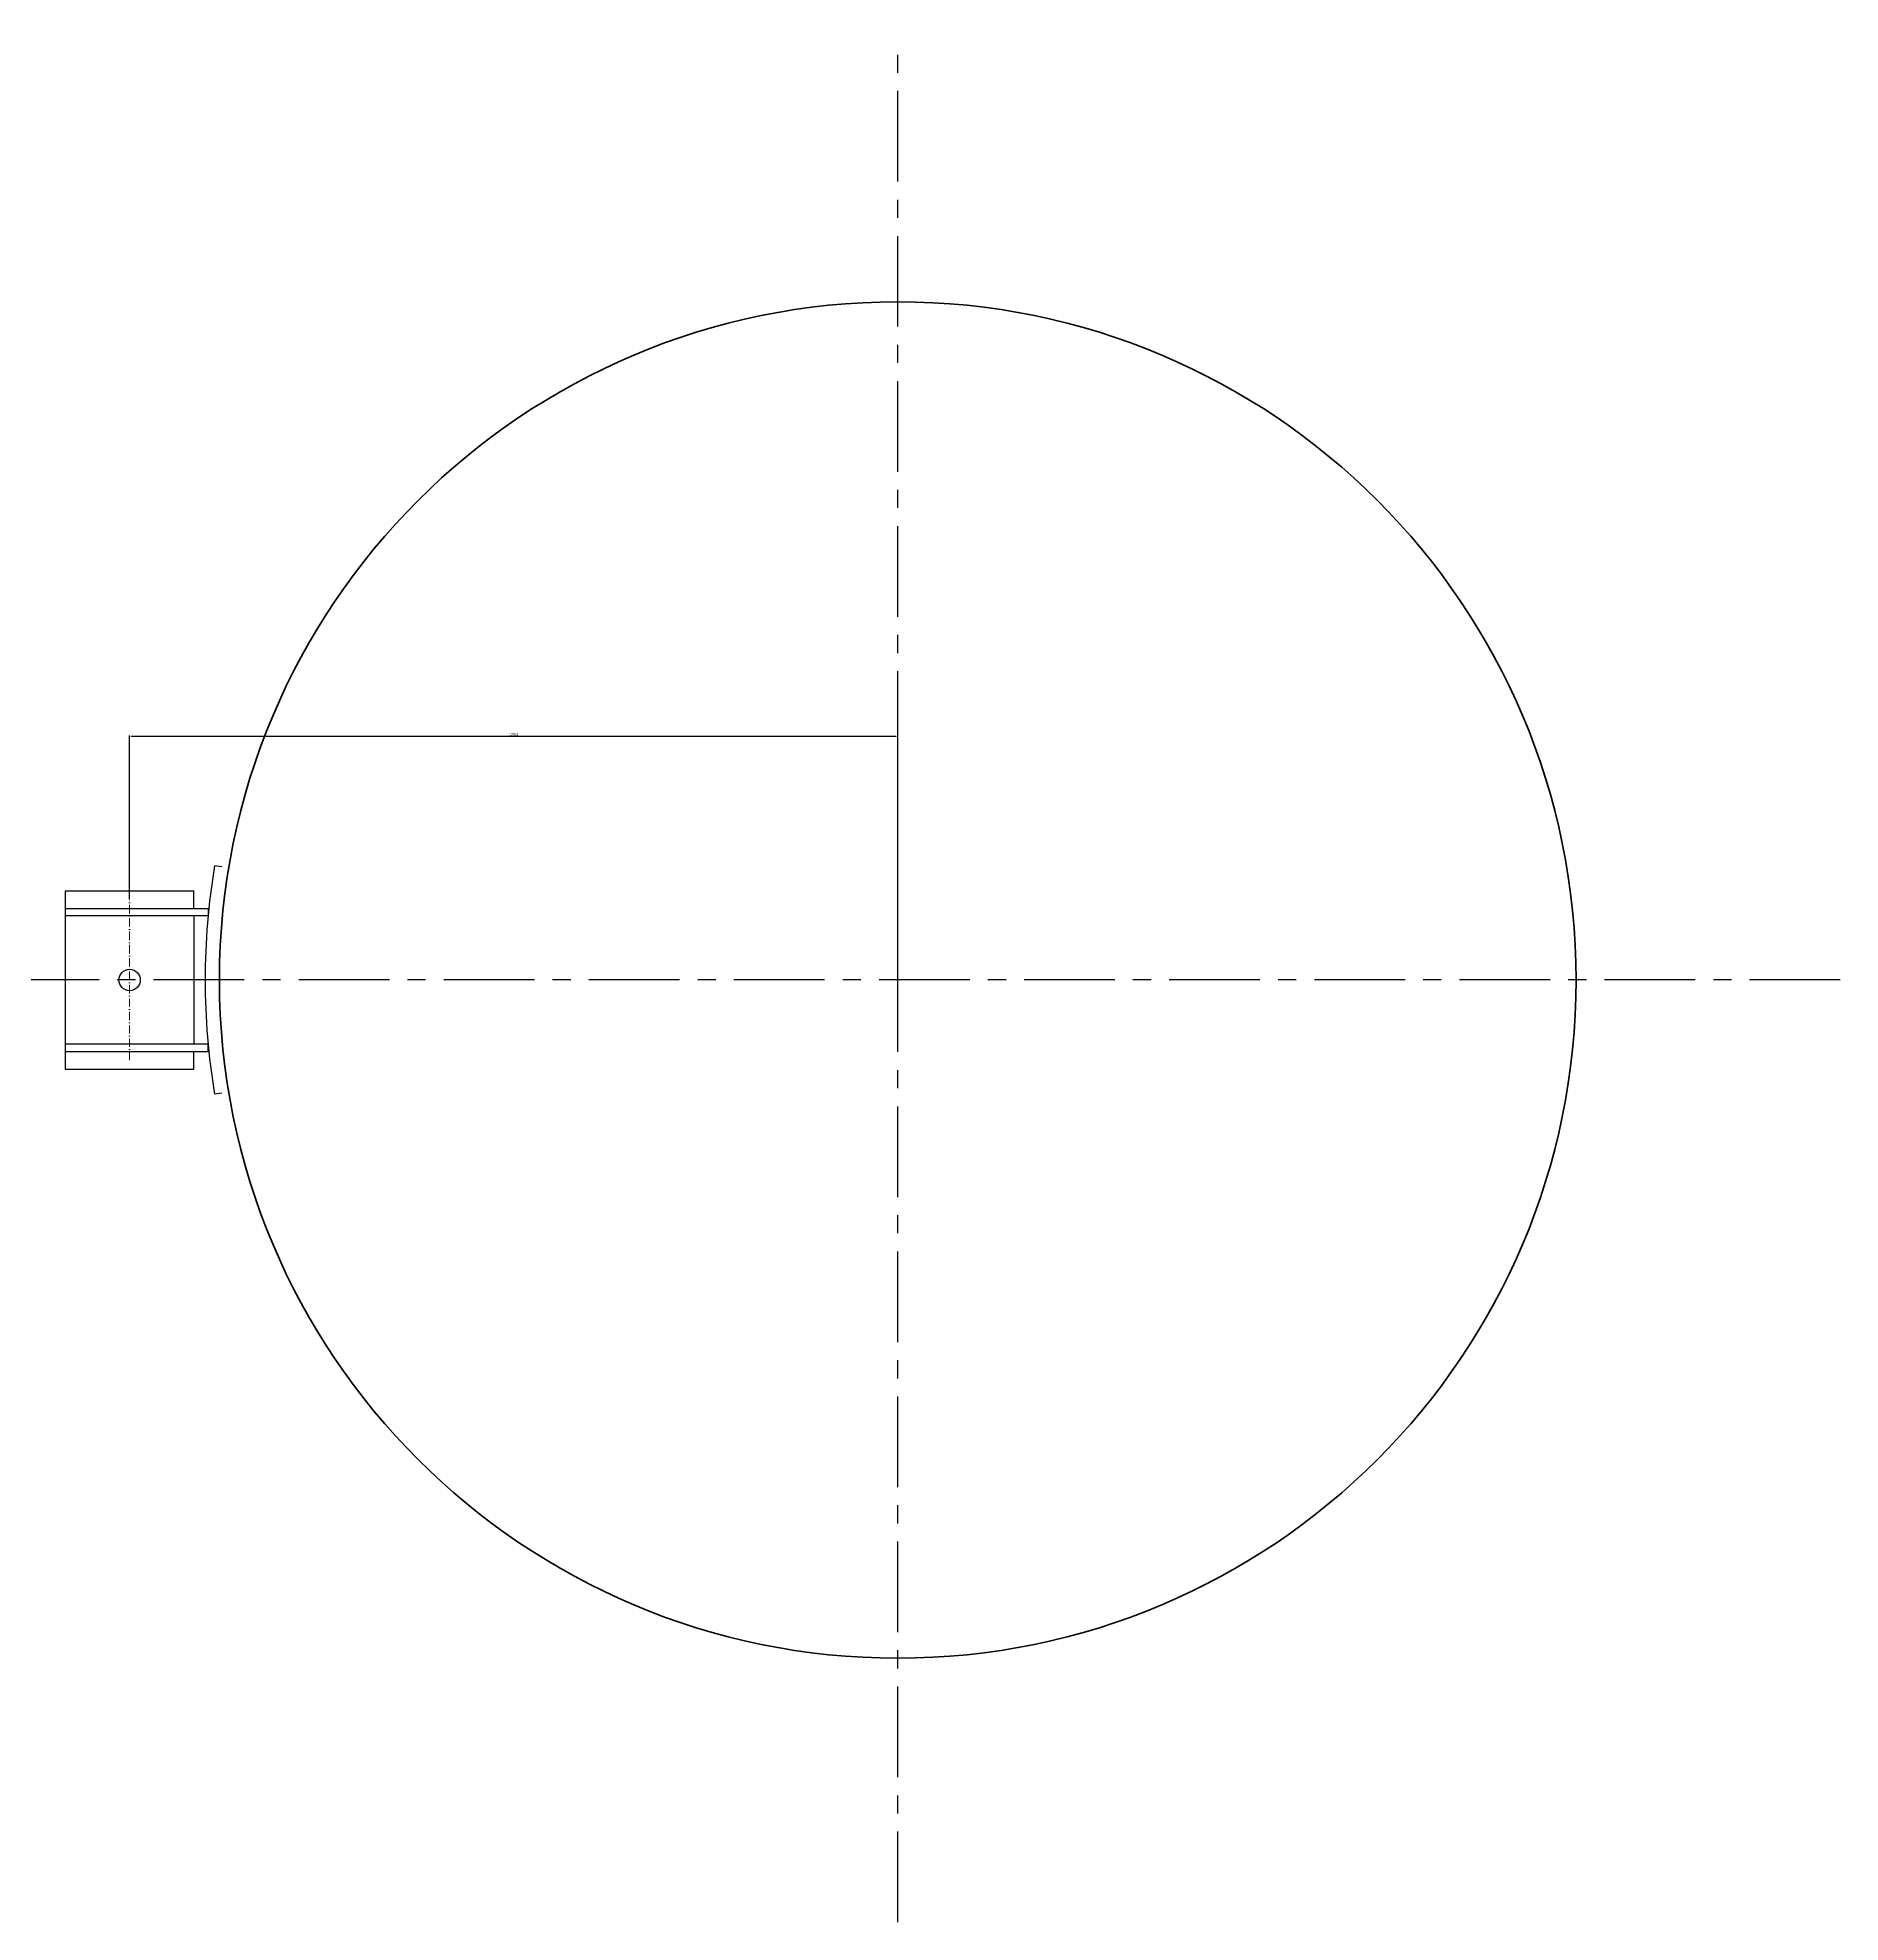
# Model space of a CAD drawing. Header units: millimetres. Extents: x -10878 to 64959, y -43701 to 1476.
# Drawn here: x 54957 to 57482, y -25308 to -22668 of the extents above; entities that cross this region are included whole.
import ezdxf

# ---------------------------------------------------------------- set-up
doc = ezdxf.new("R2010")
doc.units = ezdxf.units.MM
doc.linetypes.add('Center', pattern=[18.7, 12, -3, 0.7, -3])
doc.linetypes.add('CENTERX2', pattern=[101.6, 63.5, -12.7, 12.7, -12.7])
doc.layers.add('0DataFlow-GsBzCenterLine', color=1, linetype='CENTERX2')
doc.layers.add('0DataFlow-GsBzEquipOutline', color=4, linetype='Continuous', lineweight=60)
doc.layers.add('中心线', color=1, linetype='Center', lineweight=18)
doc.styles.add('HGCAD', font='HGCAD.SHX', dxfattribs={"width": 0.75, "bigfont": 'HGCADHZ.SHX'})
doc.dimstyles.new('HGCAD$0', dxfattribs={"dimtxt": 3.5, "dimasz": 2.5, "dimexe": 1, "dimexo": 1, "dimgap": 1, "dimtad": 1, "dimdec": 1, "dimdsep": 46, "dimtxsty": 'HGCAD', "dimcen": 0, "dimadec": 1, "dimazin": 2, "dimtfac": 1, "dimtmove": 0, "dimatfit": 1, "dimfxl": 0, "dimarcsym": 0})

# ---------------------------------------------------------------- blocks, each defined once
blk = doc.blocks.new('*D76')
at = {"color": 0, "lineweight": -2, "transparency": 16777216}
for p, q in [((55086.1, -23874.2), (55086.1, -23645.3)), ((55088.6, -23646.3), (56159.4, -23646.3)), ((56161.9, -23986.7), (56161.9, -23645.3))]:
    blk.add_line(p, q, dxfattribs=at)
at = {"color": 0, "transparency": 16777216}
for points in [[(55088.6, -23645.9), (55088.6, -23646.7), (55086.1, -23646.3)], [(56159.4, -23645.9), (56159.4, -23646.7), (56161.9, -23646.3)]]:
    blk.add_solid(points, dxfattribs=at)
at = {"layer": 'Defpoints', "color": 0, "transparency": 16777216}
for p in [(56161.9, -23646.3), (55086.1, -23875.2), (56161.9, -23987.7)]:
    blk.add_point(p, dxfattribs=at)
at = {"color": 0, "transparency": 16777216, "insert": (55624, -23643.6), "char_height": 3.5, "attachment_point": 5, "style": 'HGCAD'}
blk.add_mtext('1075.8', dxfattribs=at)

msp = doc.modelspace()

# ---------------------------------------------------------------- linework, layer by layer
for p, q in [((55215.07, -23829.22), (55205.21, -23827.57)), ((54996.09, -23862.66), (54996.09, -24112.66)), ((54996.09, -23862.66), (55176.09, -23862.66)), ((55176.09, -23887.66), (55176.09, -23862.66)), ((54996.09, -23887.66), (55196.09, -23887.66)), ((55196.09, -23887.66), (55196.09, -23897.66)), ((55196.09, -23897.66), (54996.09, -23897.66)), ((55176.09, -23897.66), (55176.09, -24077.66)), ((55196.09, -24077.66), (54996.09, -24077.66)), ((54996.09, -24087.66), (55196.09, -24087.66)), ((55176.09, -24112.66), (55176.09, -24087.66)), ((55196.09, -24087.66), (55196.09, -24077.66)), ((54996.09, -24112.66), (55176.09, -24112.66)), ((55215.07, -24146.11), (55205.21, -24147.76))]:
    msp.add_line(p, q)
msp.add_circle((55086.09, -23987.66), 15)
msp.add_arc((56161.9, -23987.66), 970, 170.50018, 189.49982)
at = {"layer": '0DataFlow-GsBzCenterLine', "linetype": 'CENTERX2', "ltscale": 2}
for p, q in [((56161.9, -25307.66), (56161.9, -22667.66)), ((57481.9, -23987.66), (54841.9, -23987.66))]:
    msp.add_line(p, q, dxfattribs=at)
at = {"layer": '0DataFlow-GsBzEquipOutline'}
msp.add_circle((56161.9, -23987.66), 950, dxfattribs=at)
at = {"layer": '中心线', "color": 1, "linetype": 'Center'}
msp.add_line((55086.09, -24100.16), (55086.09, -23875.16), dxfattribs=at)

# ---------------------------------------------------------------- dimensions: what is measured, and where the dimension line sits
dim = msp.add_linear_dim(base=(56161.9, -23646.3), p1=(55086.09, -23875.16), p2=(56161.9, -23987.66), dimstyle='HGCAD$0', override={"dimtfill": 0})
dim.commit()
dim.dimension.update_dxf_attribs({"geometry": '*D76', "text_midpoint": (55624, -23643.55)})

doc.saveas('drawing.dxf')
